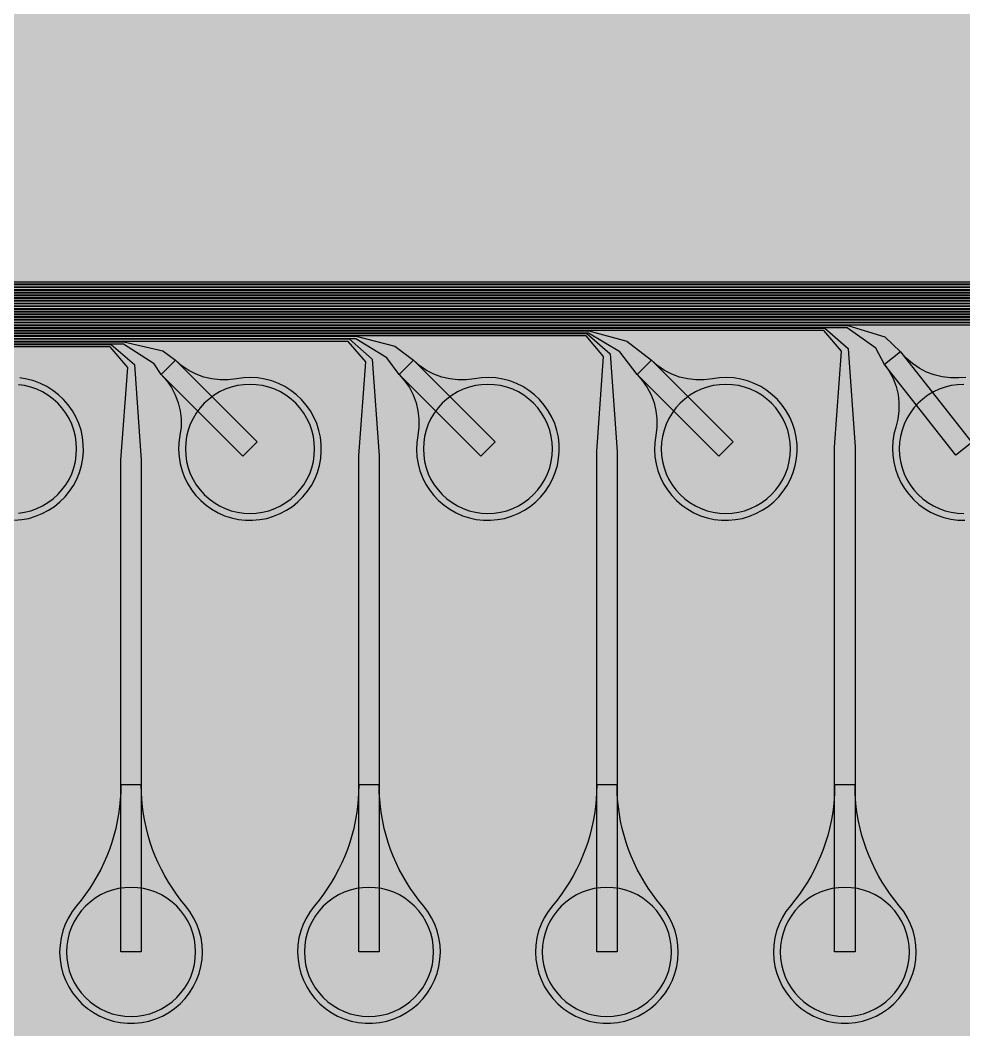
# Model space of a CAD drawing. Header units: metres. Extents: x -7231 to 10969, y -37556 to 1873.
# Drawn here: x -4007 to -2618, y -22786 to -21300 of the extents above; entities that cross this region are included whole.
import ezdxf

# ---------------------------------------------------------------- set-up
doc = ezdxf.new("R2010")
doc.units = ezdxf.units.M
for name, color, linetype in [('Metal1', 4, 'CONTINUOUS'), ('Metal2', 3, 'CONTINUOUS'), ('Polyimide', 7, 'CONTINUOUS'), ('Polyimide_Negative', 5, 'CONTINUOUS')]:
    doc.layers.add(name, color=color, linetype=linetype)

msp = doc.modelspace()

# ---------------------------------------------------------------- hatches: boundary and pattern name
at = {"layer": 'Polyimide'}
msp.add_hatch(color=7, dxfattribs=at).paths.add_polyline_path([(4065.7, -468), (4066.7, -502), (4068.5, -536), (4071.4, -570), (4075.5, -604), (4081, -638), (4088, -672), (4096.5, -706), (4106.6, -740), (4118.3, -774), (4131.6, -808), (4146.5, -842), (4162.9, -876), (4180.7, -910), (4199.8, -944), (4220.2, -978), (4241.7, -1012), (4264.2, -1046), (4287.5, -1080), (4311.5, -1114), (4336, -1148), (4360.9, -1182), (4385.9, -1216), (4410.9, -1250), (4435.7, -1284), (4460.2, -1318), (4484.2, -1352), (4507.5, -1385.9), (4530, -1419.9), (4551.5, -1453.9), (4571.9, -1487.9), (4591.1, -1521.9), (4608.9, -1555.9), (4625.3, -1589.9), (4640.1, -1623.9), (4653.4, -1657.9), (4665.1, -1691.9), (4675.2, -1725.9), (4683.7, -1759.9), (4690.7, -1793.9), (4696.2, -1827.9), (4700.3, -1861.9), (4703.2, -1895.9), (4705.1, -1929.9), (4706.1, -1963.9), (4706.4, -1997.9), (4706.5, -2031.9), (4706.5, -4793), (4710, -4838.4), (4720.2, -4882.7), (4737.1, -4925), (4760.1, -4964.2), (4788.9, -4999.5), (4822.6, -5030), (4860.5, -5055.1), (4901.8, -5074.2), (4901.8, -5074.2), (4970.7, -5105.2), (5034.7, -5145.3), (5092.8, -5193.5), (5143.8, -5249.2), (5186.9, -5311.2), (5221.2, -5378.4), (5246.2, -5449.7), (5261.4, -5523.7), (5266.5, -5599), (5261.4, -5674.3), (5246.2, -5748.3), (5221.2, -5819.6), (5186.9, -5886.8), (5143.8, -5948.8), (5092.8, -6004.5), (5034.7, -6052.7), (4970.7, -6092.8), (4901.8, -6123.8), (4860.5, -6142.9), (4822.6, -6168), (4788.9, -6198.5), (4760.1, -6233.8), (4737.1, -6273), (4720.2, -6315.3), (4710, -6359.6), (4706.5, -6405), (4706.5, -9221.5), (4710, -9266.9), (4720.2, -9311.2), (4737.1, -9353.5), (4760.1, -9392.7), (4788.9, -9428), (4822.6, -9458.5), (4860.5, -9483.6), (4901.8, -9502.7), (4970.7, -9533.7), (5034.7, -9573.8), (5092.8, -9622), (5143.8, -9677.7), (5186.9, -9739.7), (5221.2, -9806.9), (5246.2, -9878.2), (5261.4, -9952.2), (5266.5, -10027.5), (5261.4, -10102.8), (5246.2, -10176.8), (5221.2, -10248.1), (5186.9, -10315.3), (5143.8, -10377.3), (5092.8, -10433), (5034.7, -10481.2), (4970.7, -10521.3), (4901.8, -10552.3), (4860.5, -10571.4), (4822.6, -10596.5), (4788.9, -10627), (4760.1, -10662.3), (4737.1, -10701.5), (4720.2, -10743.8), (4710, -10788.1), (4706.5, -10833.5), (4706.5, -13650), (4710, -13695.4), (4720.2, -13739.7), (4737.1, -13782), (4760.1, -13821.2), (4788.9, -13856.5), (4822.6, -13887), (4860.5, -13912.1), (4901.8, -13931.2), (4970.7, -13962.2), (5034.7, -14002.2), (5092.8, -14050.5), (5143.8, -14106.2), (5186.9, -14168.2), (5221.2, -14235.4), (5246.2, -14306.7), (5261.4, -14380.7), (5266.5, -14456), (5261.4, -14531.3), (5246.2, -14605.3), (5221.2, -14676.5), (5186.9, -14743.8), (5143.8, -14805.8), (5092.8, -14861.5), (5034.7, -14909.7), (4970.7, -14949.8), (4901.8, -14980.8), (4860.5, -14999.9), (4822.6, -15025), (4788.9, -15055.5), (4760.1, -15090.8), (4737.1, -15130), (4720.2, -15172.3), (4710, -15216.6), (4706.5, -15262), (4706.5, -15456), (4720.9, -15750), (4764.1, -16041.3), (4835.7, -16326.8), (4934.9, -16604), (5060.7, -16870.2), (5212.1, -17122.7), (5387.5, -17359.2), (5585.2, -17577.3), (5803.3, -17775), (6039.8, -17950.4), (6292.3, -18101.8), (6558.4, -18227.6), (6835.6, -18326.8), (7121.2, -18398.3), (7412.4, -18441.5), (7706.5, -18456), (9969, -18456), (10047.4, -18459.8), (10125.1, -18471.4), (10201.2, -18490.4), (10275.2, -18516.9), (10346.1, -18550.5), (10413.5, -18590.8), (10476.5, -18637.6), (10534.7, -18690.3), (10587.4, -18748.5), (10634.2, -18811.5), (10674.5, -18878.9), (10708.1, -18949.8), (10734.6, -19023.8), (10753.6, -19099.9), (10765.2, -19177.6), (10769, -19256), (10769, -20895.8), (10730.2, -20951.4), (10694.6, -21009.1), (10662.2, -21068.6), (10633.2, -21129.9), (10607.6, -21192.7), (10585.5, -21256.7), (10566.9, -21322), (10552, -21388.1), (10540.8, -21455), (10533.4, -21522.3), (10529.6, -21590), (10529.6, -21657.8), (10533.4, -21725.5), (10540.8, -21792.9), (10552, -21859.7), (10566.9, -21925.9), (10585.5, -21991.1), (10607.6, -22055.2), (10633.2, -22117.9), (10662.2, -22179.2), (10694.6, -22238.7), (10730.2, -22296.4), (10769, -22352), (10769, -32454.2), (10728.7, -32510.5), (10691.7, -32568.9), (10658, -32629.3), (10627.8, -32691.6), (10601.2, -32755.4), (10578.2, -32820.7), (10558.9, -32887.1), (10543.4, -32954.5), (10531.8, -33022.7), (10524, -33091.4), (10520.1, -33160.5), (10520.1, -33229.7), (10524, -33298.8), (10531.8, -33367.5), (10543.4, -33435.7), (10558.9, -33503.1), (10578.2, -33569.5), (10601.2, -33634.8), (10627.8, -33698.6), (10658, -33760.8), (10691.7, -33821.3), (10728.7, -33879.7), (10769, -33936), (10769, -36556), (10765.2, -36634.4), (10753.6, -36712.1), (10734.6, -36788.2), (10708.1, -36862.1), (10674.5, -36933.1), (10634.2, -37000.5), (10587.4, -37063.5), (10534.7, -37121.7), (10476.5, -37174.4), (10413.5, -37221.2), (10346.1, -37261.5), (10275.2, -37295.1), (10201.2, -37321.6), (10125.1, -37340.6), (10047.4, -37352.1), (9969, -37356), (-6231, -37356), (-6309.4, -37352.1), (-6387.1, -37340.6), (-6463.2, -37321.6), (-6537.2, -37295.1), (-6608.1, -37261.5), (-6675.5, -37221.2), (-6738.5, -37174.4), (-6796.7, -37121.7), (-6849.4, -37063.5), (-6896.2, -37000.5), (-6936.5, -36933.1), (-6970.1, -36862.1), (-6996.6, -36788.2), (-7015.6, -36712.1), (-7027.2, -36634.4), (-7031, -36556), (-7031, -33936), (-6990.7, -33879.8), (-6953.7, -33821.3), (-6920, -33760.9), (-6889.8, -33698.6), (-6863.2, -33634.8), (-6840.2, -33569.5), (-6820.9, -33503.1), (-6805.4, -33435.7), (-6793.7, -33367.5), (-6785.9, -33298.8), (-6782, -33229.7), (-6782, -33160.5), (-6785.9, -33091.4), (-6793.7, -33022.7), (-6805.4, -32954.5), (-6820.9, -32887.1), (-6840.2, -32820.6), (-6863.2, -32755.4), (-6889.8, -32691.5), (-6920, -32629.3), (-6953.7, -32568.9), (-6990.7, -32510.4), (-7031, -32454.2), (-7031, -22364.8), (-6990.7, -22308.6), (-6953.7, -22250.1), (-6920, -22189.7), (-6889.8, -22127.5), (-6863.2, -22063.6), (-6840.2, -21998.4), (-6820.9, -21931.9), (-6805.4, -21864.5), (-6793.7, -21796.3), (-6785.9, -21727.6), (-6782, -21658.5), (-6782, -21589.3), (-6785.9, -21520.3), (-6793.7, -21451.5), (-6805.4, -21383.3), (-6820.9, -21315.9), (-6840.2, -21249.5), (-6863.2, -21184.2), (-6889.8, -21120.4), (-6920, -21058.1), (-6953.7, -20997.7), (-6990.7, -20939.3), (-7031, -20883), (-7031, -19256), (-7027.2, -19177.6), (-7015.6, -19099.9), (-6996.6, -19023.8), (-6970.1, -18949.8), (-6936.5, -18878.9), (-6896.2, -18811.5), (-6849.4, -18748.5), (-6796.7, -18690.3), (-6738.5, -18637.6), (-6675.5, -18590.8), (-6608.1, -18550.5), (-6537.2, -18516.9), (-6463.2, -18490.4), (-6387.1, -18471.4), (-6309.4, -18459.8), (-6231, -18456), (-3968.5, -18456), (-3674.4, -18441.5), (-3383.2, -18398.3), (-3097.6, -18326.8), (-2820.4, -18227.6), (-2554.3, -18101.8), (-2301.8, -17950.4), (-2065.3, -17775), (-1847.2, -17577.3), (-1649.5, -17359.2), (-1474.1, -17122.7), (-1322.7, -16870.2), (-1196.9, -16604), (-1097.7, -16326.8), (-1026.1, -16041.3), (-982.9, -15750), (-968.5, -15456), (-968.5, -15262), (-972, -15216.6), (-982.2, -15172.3), (-999.1, -15130), (-1022.1, -15090.8), (-1050.9, -15055.5), (-1084.6, -15025), (-1122.5, -14999.9), (-1163.8, -14980.8), (-1232.7, -14949.8), (-1296.7, -14909.7), (-1354.8, -14861.5), (-1405.8, -14805.8), (-1448.9, -14743.8), (-1483.2, -14676.5), (-1508.2, -14605.3), (-1523.4, -14531.3), (-1528.5, -14456), (-1523.4, -14380.7), (-1508.2, -14306.7), (-1483.2, -14235.4), (-1448.9, -14168.2), (-1405.8, -14106.2), (-1354.8, -14050.5), (-1296.7, -14002.2), (-1232.7, -13962.2), (-1163.8, -13931.2), (-1122.5, -13912.1), (-1084.6, -13887), (-1050.9, -13856.5), (-1022.1, -13821.2), (-999.1, -13782), (-982.2, -13739.7), (-972, -13695.4), (-968.5, -13650), (-968.5, -12309.6), (-972, -12264.3), (-982.2, -12219.9), (-999.1, -12177.7), (-1022.1, -12138.5), (-1050.9, -12103.2), (-1084.6, -12072.6), (-1122.5, -12047.5), (-1163.8, -12028.5), (-1232.7, -11997.4), (-1296.7, -11957.4), (-1354.8, -11909.1), (-1405.8, -11853.5), (-1448.9, -11791.5), (-1483.2, -11724.2), (-1508.2, -11653), (-1523.4, -11579), (-1528.5, -11503.7), (-1523.4, -11428.3), (-1508.2, -11354.4), (-1483.2, -11283.1), (-1448.9, -11215.9), (-1405.8, -11153.8), (-1354.8, -11098.2), (-1296.7, -11049.9), (-1232.7, -11009.9), (-1163.8, -10978.8), (-1122.5, -10959.8), (-1084.6, -10934.7), (-1050.9, -10904.1), (-1022.1, -10868.9), (-999.1, -10829.6), (-982.2, -10787.4), (-972, -10743), (-968.5, -10697.7), (-968.5, -9357.3), (-972, -9311.9), (-982.2, -9267.6), (-999.1, -9225.4), (-1022.1, -9186.1), (-1050.9, -9150.8), (-1084.6, -9120.3), (-1122.5, -9095.2), (-1163.8, -9076.2), (-1163.8, -9076.2), (-1232.7, -9045.1), (-1296.7, -9005.1), (-1354.8, -8956.8), (-1405.8, -8901.1), (-1448.9, -8839.1), (-1483.2, -8771.9), (-1508.2, -8700.6), (-1523.4, -8626.7), (-1528.5, -8551.3), (-1523.4, -8476), (-1508.2, -8402), (-1483.2, -8330.8), (-1448.9, -8263.5), (-1405.8, -8201.5), (-1354.8, -8145.9), (-1296.7, -8097.6), (-1232.7, -8057.6), (-1163.8, -8026.5), (-1163.8, -8026.5), (-1122.5, -8007.4), (-1084.6, -7982.4), (-1050.9, -7951.8), (-1022.1, -7916.5), (-999.1, -7877.3), (-982.2, -7835), (-972, -7790.7), (-968.5, -7745.4), (-968.5, -6405), (-972, -6359.6), (-982.2, -6315.3), (-999.1, -6273), (-1022.1, -6233.8), (-1050.9, -6198.5), (-1084.6, -6168), (-1122.5, -6142.9), (-1163.8, -6123.8), (-1163.8, -6123.8), (-1232.7, -6092.8), (-1296.7, -6052.7), (-1354.8, -6004.5), (-1405.8, -5948.8), (-1448.9, -5886.8), (-1483.2, -5819.6), (-1508.2, -5748.3), (-1523.4, -5674.3), (-1528.5, -5599), (-1523.4, -5523.7), (-1508.2, -5449.7), (-1483.2, -5378.4), (-1448.9, -5311.2), (-1405.8, -5249.2), (-1354.8, -5193.5), (-1296.7, -5145.3), (-1232.7, -5105.2), (-1163.8, -5074.2), (-1163.8, -5074.2), (-1122.5, -5055.1), (-1084.6, -5030), (-1050.9, -4999.5), (-1022.1, -4964.2), (-999.1, -4925), (-982.2, -4882.7), (-972, -4838.4), (-968.5, -4793), (-968.5, -2031.9), (-968.4, -1997.9), (-968.1, -1963.9), (-967.1, -1929.9), (-965.2, -1895.9), (-962.2, -1861.9), (-958, -1827.9), (-952.4, -1793.9), (-945.3, -1759.9), (-936.6, -1725.9), (-926.4, -1691.9), (-914.4, -1657.9), (-900.9, -1623.9), (-885.7, -1589.9), (-869.1, -1555.9), (-850.9, -1521.9), (-831.4, -1487.9), (-810.6, -1453.9), (-788.7, -1419.9), (-765.8, -1385.9), (-742.1, -1352), (-717.6, -1318), (-692.7, -1284), (-667.4, -1250), (-641.9, -1216), (-616.4, -1182), (-591.1, -1148), (-566.1, -1114), (-541.7, -1080), (-517.9, -1046), (-495, -1012), (-473.1, -978), (-452.4, -944), (-432.8, -910), (-414.7, -876), (-398, -842), (-382.9, -808), (-369.3, -774), (-357.4, -740), (-347.1, -706), (-338.4, -672), (-331.3, -638), (-325.7, -604), (-321.5, -570), (-318.6, -536), (-316.7, -502), (-315.7, -468), (-315.3, -434), (-315.2, -400), (-315.2, 401), (-315.2, 451), (-315.2, 1644), (-270.2, 1644), (-270, 1637.1), (-269.4, 1630.3), (-268.2, 1623.5), (-266.7, 1616.8), (-264.7, 1610.2), (-262.3, 1603.8), (-259.4, 1597.6), (-256.2, 1591.5), (-252.6, 1585.7), (-248.6, 1580.1), (-244.2, 1574.8), (-239.5, 1569.8), (-234.5, 1565.1), (-229.2, 1560.7), (-223.6, 1556.7), (-217.8, 1553.1), (-211.7, 1549.8), (-205.4, 1547), (-199, 1544.6), (-192.4, 1542.6), (-185.7, 1541), (-179, 1539.9), (-172.1, 1539.2), (-165.2, 1539), (-158.4, 1539.2), (-151.5, 1539.9), (-144.8, 1541), (-138.1, 1542.6), (-131.5, 1544.6), (-125.1, 1547), (-118.8, 1549.8), (-112.8, 1553.1), (-106.9, 1556.7), (-101.3, 1560.7), (-96, 1565.1), (-91, 1569.8), (-86.3, 1574.8), (-81.9, 1580.1), (-77.9, 1585.7), (-74.3, 1591.5), (-71.1, 1597.6), (-68.2, 1603.8), (-65.8, 1610.2), (-63.8, 1616.8), (-62.3, 1623.5), (-61.1, 1630.3), (-60.5, 1637.1), (-60.2, 1644), (1853, 1644), (1853, 1573), (3815.2, 1573), (3815.5, 1579.5), (3816.1, 1586.1), (3817.2, 1592.5), (3818.7, 1598.9), (3820.6, 1605.1), (3822.9, 1611.3), (3825.6, 1617.2), (3828.6, 1623), (3832.1, 1628.6), (3835.9, 1633.9), (3840.1, 1638.9), (3844.5, 1643.7), (3849.3, 1648.2), (3854.4, 1652.3), (3859.7, 1656.1), (3865.2, 1659.6), (3871, 1662.7), (3877, 1665.4), (3883.1, 1667.7), (3889.4, 1669.6), (3895.7, 1671.1), (3902.2, 1672.1), (3908.7, 1672.8), (3915.2, 1673), (3921.8, 1672.8), (3928.3, 1672.1), (3934.8, 1671.1), (3941.1, 1669.6), (3947.4, 1667.7), (3953.5, 1665.4), (3959.5, 1662.7), (3965.2, 1659.6), (3970.8, 1656.1), (3976.1, 1652.3), (3981.2, 1648.2), (3986, 1643.7), (3990.4, 1638.9), (3994.6, 1633.9), (3998.4, 1628.6), (4001.9, 1623), (4004.9, 1617.2), (4007.6, 1611.3), (4009.9, 1605.1), (4011.8, 1598.9), (4013.3, 1592.5), (4014.4, 1586.1), (4015, 1579.5), (4015.2, 1573), (4065.2, 1573), (4065.2, 451), (4065.2, 401), (4065.2, -400), (4065.3, -434), (4065.7, -468)])

# ---------------------------------------------------------------- linework, layer by layer
at = {"layer": 'Metal1'}
for points in [[(809.7, -24230.7), (-5962.2, -24230.7), (-5993.2, -24199.7), (-5993.2, -21720.3), (-5962.2, -21689.2), (-22.8, -21689.2)], [(-24.2, -21692.8), (-5960.8, -21692.8), (-5989.7, -21721.7), (-5989.7, -24198.3), (-5960.8, -24227.2), (808.3, -24227.2)], [(801.7, -24222.7), (-5954.2, -24222.7), (-5985.2, -24191.7), (-5985.2, -21728.3), (-5954.2, -21697.2), (-372.8, -21697.2)], [(-374.2, -21700.8), (-5952.8, -21700.8), (-5981.7, -21729.7), (-5981.7, -24190.3), (-5952.8, -24219.2), (800.3, -24219.2)], [(793.7, -24214.7), (-5946.2, -24214.7), (-5977.2, -24183.7), (-5977.2, -21736.3), (-5946.2, -21705.2), (-722.8, -21705.2)], [(-724.2, -21708.8), (-5944.8, -21708.8), (-5973.7, -21737.7), (-5973.7, -24182.3), (-5944.8, -24211.2), (792.3, -24211.2)], [(785.7, -24206.7), (-5938.2, -24206.7), (-5969.2, -24175.7), (-5969.2, -21744.3), (-5938.2, -21713.2), (-1072.8, -21713.2)], [(-1074.2, -21716.8), (-5936.8, -21716.8), (-5965.7, -21745.7), (-5965.7, -24174.3), (-5936.8, -24203.2), (784.3, -24203.2)], [(777.7, -24198.7), (-5930.2, -24198.7), (-5961.2, -24167.7), (-5961.2, -21752.3), (-5930.2, -21721.2), (-1422.8, -21721.2)], [(-1424.2, -21724.8), (-5928.8, -21724.8), (-5957.7, -21753.7), (-5957.7, -24166.3), (-5928.8, -24195.2), (776.3, -24195.2)], [(769.7, -24190.7), (-5922.2, -24190.7), (-5953.2, -24159.7), (-5953.2, -21760.3), (-5922.2, -21729.2), (-1772.8, -21729.2)], [(-1774.2, -21732.8), (-5920.8, -21732.8), (-5949.7, -21761.7), (-5949.7, -24158.3), (-5920.8, -24187.2), (768.3, -24187.2)], [(761.7, -24182.7), (-5914.2, -24182.7), (-5945.2, -24151.7), (-5945.2, -21768.3), (-5914.2, -21737.2), (-2122.8, -21737.2)], [(-2124.2, -21740.8), (-5912.8, -21740.8), (-5941.7, -21769.7), (-5941.7, -24150.3), (-5912.8, -24179.2), (760.3, -24179.2)], [(753.7, -24174.7), (-5906.2, -24174.7), (-5937.2, -24143.7), (-5937.2, -21776.3), (-5906.2, -21745.2), (-2472.8, -21745.2)], [(-2474.2, -21748.8), (-5904.8, -21748.8), (-5933.7, -21777.7), (-5933.7, -24142.3), (-5904.8, -24171.2), (752.3, -24171.2)], [(745.7, -24166.7), (-5898.2, -24166.7), (-5929.2, -24135.7), (-5929.2, -21784.3), (-5898.2, -21753.2), (-2822.8, -21753.2), (-2788.7, -21783), (-2778.5, -21928.3), (-2778.5, -22671), (-2808.5, -22671), (-2808.5, -21928.3), (-2798.3, -21787), (-2824.2, -21756.8), (-5896.8, -21756.8), (-5925.7, -21785.7), (-5925.7, -24134.3), (-5896.8, -24163.2), (744.3, -24163.2)], [(737.7, -24158.7), (-5890.2, -24158.7), (-5921.2, -24127.7), (-5921.2, -21792.3), (-5890.2, -21761.2), (-3172.8, -21761.2), (-3138.7, -21791), (-3128.5, -21934.7), (-3128.5, -22671), (-3158.5, -22671), (-3158.5, -21934.7), (-3148.3, -21795), (-3174.2, -21764.8), (-5888.8, -21764.8), (-5917.7, -21793.7), (-5917.7, -24126.3), (-5888.8, -24155.2), (736.3, -24155.2)], [(729.7, -24150.7), (-5882.2, -24150.7), (-5913.2, -24119.7), (-5913.2, -21800.3), (-5882.2, -21769.2), (-3522.8, -21769.2), (-3488.7, -21799), (-3478.5, -21941.1), (-3478.5, -22671), (-3508.5, -22671), (-3508.5, -21941.1), (-3498.3, -21803), (-3524.2, -21772.8), (-5880.8, -21772.8), (-5909.7, -21801.7), (-5909.7, -24118.3), (-5880.8, -24147.2), (728.3, -24147.2)], [(721.7, -24142.7), (-5874.2, -24142.7), (-5905.2, -24111.7), (-5905.2, -21808.3), (-5874.2, -21777.2), (-3872.8, -21777.2), (-3838.6, -21807), (-3828.5, -21947.5), (-3828.5, -22671), (-3858.5, -22671), (-3858.5, -21947.5), (-3848.4, -21811), (-3874.2, -21780.8), (-5872.8, -21780.8), (-5901.7, -21809.7), (-5901.7, -24110.3), (-5872.8, -24139.2), (720.3, -24139.2)]]:
    msp.add_lwpolyline(points, dxfattribs=at)
for points in [[(-3858.5, -22425.4), (-3858.7, -22436.2), (-3859.3, -22446.9), (-3860.4, -22457.6), (-3861.8, -22468.2), (-3863.7, -22478.8), (-3866, -22489.3), (-3868.7, -22499.6), (-3871.8, -22509.9), (-3875.3, -22520.1), (-3879.2, -22530.1), (-3883.5, -22539.9), (-3888.1, -22549.6), (-3893.2, -22559.1), (-3898.6, -22568.4), (-3904.3, -22577.4), (-3910.4, -22586.2), (-3916.9, -22594.8), (-3923.6, -22603.1), (-3930.1, -22611.6), (-3935.6, -22620.6), (-3940.2, -22630.2), (-3943.9, -22640.1), (-3946.5, -22650.4), (-3948, -22660.9), (-3948.5, -22671.5), (-3947.9, -22682.1), (-3946.3, -22692.6), (-3943.6, -22702.8), (-3939.8, -22712.7), (-3935.1, -22722.2), (-3929.5, -22731.2), (-3923, -22739.6), (-3915.7, -22747.3), (-3907.6, -22754.2), (-3898.9, -22760.2), (-3889.6, -22765.3), (-3879.9, -22769.5), (-3869.7, -22772.7), (-3859.4, -22774.8), (-3848.8, -22775.9), (-3838.2, -22775.9), (-3827.6, -22774.8), (-3817.3, -22772.7), (-3807.1, -22769.5), (-3797.4, -22765.3), (-3788.1, -22760.2), (-3779.4, -22754.2), (-3771.3, -22747.3), (-3764, -22739.6), (-3757.5, -22731.2), (-3751.9, -22722.2), (-3747.2, -22712.7), (-3743.4, -22702.8), (-3740.7, -22692.6), (-3739.1, -22682.1), (-3738.5, -22671.5), (-3739, -22660.9), (-3740.5, -22650.4), (-3743.1, -22640.1), (-3746.8, -22630.2), (-3751.4, -22620.6), (-3756.9, -22611.6), (-3763.4, -22603.1), (-3770.1, -22594.8), (-3776.6, -22586.2), (-3782.7, -22577.4), (-3788.4, -22568.4), (-3793.8, -22559.1), (-3798.9, -22549.6), (-3803.5, -22539.9), (-3807.8, -22530.1), (-3811.7, -22520.1), (-3815.2, -22509.9), (-3818.3, -22499.6), (-3821, -22489.3), (-3823.3, -22478.8), (-3825.2, -22468.2), (-3826.6, -22457.6), (-3827.7, -22446.9), (-3828.3, -22436.2), (-3828.5, -22425.4), (-3858.5, -22425.4)], [(-3508.5, -22425.4), (-3508.7, -22436.2), (-3509.3, -22446.9), (-3510.4, -22457.6), (-3511.8, -22468.2), (-3513.7, -22478.8), (-3516, -22489.3), (-3518.7, -22499.6), (-3521.8, -22509.9), (-3525.3, -22520.1), (-3529.2, -22530.1), (-3533.5, -22539.9), (-3538.1, -22549.6), (-3543.2, -22559.1), (-3548.6, -22568.4), (-3554.3, -22577.4), (-3560.4, -22586.2), (-3566.9, -22594.8), (-3573.6, -22603.1), (-3580.1, -22611.6), (-3585.6, -22620.6), (-3590.2, -22630.2), (-3593.9, -22640.1), (-3596.5, -22650.4), (-3598, -22660.9), (-3598.5, -22671.5), (-3597.9, -22682.1), (-3596.3, -22692.6), (-3593.6, -22702.8), (-3589.8, -22712.7), (-3585.1, -22722.2), (-3579.5, -22731.2), (-3573, -22739.6), (-3565.7, -22747.3), (-3557.6, -22754.2), (-3548.9, -22760.2), (-3539.6, -22765.3), (-3529.9, -22769.5), (-3519.7, -22772.7), (-3509.4, -22774.8), (-3498.8, -22775.9), (-3488.2, -22775.9), (-3477.6, -22774.8), (-3467.3, -22772.7), (-3457.1, -22769.5), (-3447.4, -22765.3), (-3438.1, -22760.2), (-3429.4, -22754.2), (-3421.3, -22747.3), (-3414, -22739.6), (-3407.5, -22731.2), (-3401.9, -22722.2), (-3397.2, -22712.7), (-3393.4, -22702.8), (-3390.7, -22692.6), (-3389.1, -22682.1), (-3388.5, -22671.5), (-3389, -22660.9), (-3390.5, -22650.4), (-3393.1, -22640.1), (-3396.8, -22630.2), (-3401.4, -22620.6), (-3406.9, -22611.6), (-3413.4, -22603.1), (-3420.1, -22594.8), (-3426.6, -22586.2), (-3432.7, -22577.4), (-3438.4, -22568.4), (-3443.8, -22559.1), (-3448.9, -22549.6), (-3453.5, -22539.9), (-3457.8, -22530.1), (-3461.7, -22520.1), (-3465.2, -22509.9), (-3468.3, -22499.6), (-3471, -22489.3), (-3473.3, -22478.8), (-3475.2, -22468.2), (-3476.6, -22457.6), (-3477.7, -22446.9), (-3478.3, -22436.2), (-3478.5, -22425.4), (-3508.5, -22425.4)], [(-3158.5, -22425.4), (-3158.7, -22436.2), (-3159.3, -22446.9), (-3160.4, -22457.6), (-3161.8, -22468.2), (-3163.7, -22478.8), (-3166, -22489.3), (-3168.7, -22499.6), (-3171.8, -22509.9), (-3175.3, -22520.1), (-3179.2, -22530.1), (-3183.5, -22539.9), (-3188.1, -22549.6), (-3193.2, -22559.1), (-3198.6, -22568.4), (-3204.3, -22577.4), (-3210.4, -22586.2), (-3216.9, -22594.8), (-3223.6, -22603.1), (-3230.1, -22611.6), (-3235.6, -22620.6), (-3240.2, -22630.2), (-3243.9, -22640.1), (-3246.5, -22650.4), (-3248, -22660.9), (-3248.5, -22671.5), (-3247.9, -22682.1), (-3246.3, -22692.6), (-3243.6, -22702.8), (-3239.8, -22712.7), (-3235.1, -22722.2), (-3229.5, -22731.2), (-3223, -22739.6), (-3215.7, -22747.3), (-3207.6, -22754.2), (-3198.9, -22760.2), (-3189.6, -22765.3), (-3179.9, -22769.5), (-3169.7, -22772.7), (-3159.4, -22774.8), (-3148.8, -22775.9), (-3138.2, -22775.9), (-3127.6, -22774.8), (-3117.3, -22772.7), (-3107.1, -22769.5), (-3097.4, -22765.3), (-3088.1, -22760.2), (-3079.4, -22754.2), (-3071.3, -22747.3), (-3064, -22739.6), (-3057.5, -22731.2), (-3051.9, -22722.2), (-3047.2, -22712.7), (-3043.4, -22702.8), (-3040.7, -22692.6), (-3039.1, -22682.1), (-3038.5, -22671.5), (-3039, -22660.9), (-3040.5, -22650.4), (-3043.1, -22640.1), (-3046.8, -22630.2), (-3051.4, -22620.6), (-3056.9, -22611.6), (-3063.4, -22603.1), (-3070.1, -22594.8), (-3076.6, -22586.2), (-3082.7, -22577.4), (-3088.4, -22568.4), (-3093.8, -22559.1), (-3098.9, -22549.6), (-3103.5, -22539.9), (-3107.8, -22530.1), (-3111.7, -22520.1), (-3115.2, -22509.9), (-3118.3, -22499.6), (-3121, -22489.3), (-3123.3, -22478.8), (-3125.2, -22468.2), (-3126.6, -22457.6), (-3127.7, -22446.9), (-3128.3, -22436.2), (-3128.5, -22425.4), (-3158.5, -22425.4)], [(-2808.5, -22425.4), (-2808.7, -22436.2), (-2809.3, -22446.9), (-2810.4, -22457.6), (-2811.8, -22468.2), (-2813.7, -22478.8), (-2816, -22489.3), (-2818.7, -22499.6), (-2821.8, -22509.9), (-2825.3, -22520.1), (-2829.2, -22530.1), (-2833.5, -22539.9), (-2838.1, -22549.6), (-2843.2, -22559.1), (-2848.6, -22568.4), (-2854.3, -22577.4), (-2860.4, -22586.2), (-2866.9, -22594.8), (-2873.6, -22603.1), (-2880.1, -22611.6), (-2885.6, -22620.6), (-2890.2, -22630.2), (-2893.9, -22640.1), (-2896.5, -22650.4), (-2898, -22660.9), (-2898.5, -22671.5), (-2897.9, -22682.1), (-2896.3, -22692.6), (-2893.6, -22702.8), (-2889.8, -22712.7), (-2885.1, -22722.2), (-2879.5, -22731.2), (-2873, -22739.6), (-2865.7, -22747.3), (-2857.6, -22754.2), (-2848.9, -22760.2), (-2839.6, -22765.3), (-2829.9, -22769.5), (-2819.7, -22772.7), (-2809.4, -22774.8), (-2798.8, -22775.9), (-2788.2, -22775.9), (-2777.6, -22774.8), (-2767.3, -22772.7), (-2757.1, -22769.5), (-2747.4, -22765.3), (-2738.1, -22760.2), (-2729.4, -22754.2), (-2721.3, -22747.3), (-2714, -22739.6), (-2707.5, -22731.2), (-2701.9, -22722.2), (-2697.2, -22712.7), (-2693.4, -22702.8), (-2690.7, -22692.6), (-2689.1, -22682.1), (-2688.5, -22671.5), (-2689, -22660.9), (-2690.5, -22650.4), (-2693.1, -22640.1), (-2696.8, -22630.2), (-2701.4, -22620.6), (-2706.9, -22611.6), (-2713.4, -22603.1), (-2720.1, -22594.8), (-2726.6, -22586.2), (-2732.7, -22577.4), (-2738.4, -22568.4), (-2743.8, -22559.1), (-2748.9, -22549.6), (-2753.5, -22539.9), (-2757.8, -22530.1), (-2761.7, -22520.1), (-2765.2, -22509.9), (-2768.3, -22499.6), (-2771, -22489.3), (-2773.3, -22478.8), (-2775.2, -22468.2), (-2776.6, -22457.6), (-2777.7, -22446.9), (-2778.3, -22436.2), (-2778.5, -22425.4), (-2808.5, -22425.4)]]:
    msp.add_lwpolyline(points, close=True, dxfattribs=at)
at = {"layer": 'Metal2'}
for points in [[(813.7, -24234.7), (-5966.2, -24234.7), (-5997.2, -24203.7), (-5997.2, -21716.3), (-5966.2, -21685.2), (10.8, -21685.2)], [(9.8, -21688.8), (-5964.8, -21688.8), (-5993.7, -21717.7), (-5993.7, -24202.3), (-5964.8, -24231.2), (812.3, -24231.2)], [(805.7, -24226.7), (-5958.2, -24226.7), (-5989.2, -24195.7), (-5989.2, -21724.3), (-5958.2, -21693.2), (-339.3, -21693.2)], [(-340.2, -21696.8), (-5956.8, -21696.8), (-5985.7, -21725.7), (-5985.7, -24194.3), (-5956.8, -24223.2), (804.3, -24223.2)], [(797.7, -24218.7), (-5950.2, -24218.7), (-5981.2, -24187.7), (-5981.2, -21732.3), (-5950.2, -21701.2), (-689.3, -21701.2)], [(-690.2, -21704.8), (-5948.8, -21704.8), (-5977.7, -21733.7), (-5977.7, -24186.3), (-5948.8, -24215.2), (796.3, -24215.2)], [(789.7, -24210.7), (-5942.2, -24210.7), (-5973.2, -24179.7), (-5973.2, -21740.3), (-5942.2, -21709.2), (-1039.3, -21709.2)], [(-1040.2, -21712.8), (-5940.8, -21712.8), (-5969.7, -21741.7), (-5969.7, -24178.3), (-5940.8, -24207.2), (788.3, -24207.2)], [(781.7, -24202.7), (-5934.2, -24202.7), (-5965.2, -24171.7), (-5965.2, -21748.3), (-5934.2, -21717.2), (-1389.3, -21717.2)], [(-1390.2, -21720.8), (-5932.8, -21720.8), (-5961.7, -21749.7), (-5961.7, -24170.3), (-5932.8, -24199.2), (780.3, -24199.2)], [(773.7, -24194.7), (-5926.2, -24194.7), (-5957.2, -24163.7), (-5957.2, -21756.3), (-5926.2, -21725.2), (-1739.3, -21725.2)], [(-1740.1, -21728.8), (-5924.8, -21728.8), (-5953.7, -21757.7), (-5953.7, -24162.3), (-5924.8, -24191.2), (772.3, -24191.2)], [(765.7, -24186.7), (-5918.2, -24186.7), (-5949.2, -24155.7), (-5949.2, -21764.3), (-5918.2, -21733.2), (-2089.3, -21733.2)], [(-2090.1, -21736.8), (-5916.8, -21736.8), (-5945.7, -21765.7), (-5945.7, -24154.3), (-5916.8, -24183.2), (764.3, -24183.2)], [(757.7, -24178.7), (-5910.2, -24178.7), (-5941.2, -24147.7), (-5941.2, -21772.3), (-5910.2, -21741.2), (-2439.3, -21741.2)], [(-2440.1, -21744.8), (-5908.8, -21744.8), (-5937.7, -21773.7), (-5937.7, -24146.3), (-5908.8, -24175.2), (756.3, -24175.2)], [(749.7, -24170.7), (-5902.2, -24170.7), (-5933.2, -24139.7), (-5933.2, -21780.3), (-5902.2, -21749.2), (-2789.3, -21749.2), (-2734.5, -21766.3), (-2711.4, -21788.2), (-2606.7, -21921.7), (-2630.3, -21940.3), (-2735.1, -21806.7), (-2747.9, -21782.9), (-2790.1, -21752.8), (-5900.8, -21752.8), (-5929.7, -21781.7), (-5929.7, -24138.3), (-5900.8, -24167.2), (748.3, -24167.2)], [(741.7, -24162.7), (-5894.2, -24162.7), (-5925.2, -24131.7), (-5925.2, -21788.3), (-5894.2, -21757.2), (-3170.2, -21757.2), (-3114.1, -21772.4), (-3077.9, -21800.4), (-2957.9, -21920.4), (-2979.1, -21941.6), (-3099.1, -21821.6), (-3124.5, -21788), (-3170.8, -21760.8), (-5892.8, -21760.8), (-5921.7, -21789.7), (-5921.7, -24130.3), (-5892.8, -24159.2), (740.3, -24159.2)], [(733.7, -24154.7), (-5886.2, -24154.7), (-5917.2, -24123.7), (-5917.2, -21796.3), (-5886.2, -21765.2), (-3512.2, -21765.2), (-3455.5, -21779.6), (-3427.9, -21800.4), (-3307.9, -21920.4), (-3329.1, -21941.6), (-3449.1, -21821.6), (-3467, -21796.8), (-3512.8, -21768.8), (-5884.8, -21768.8), (-5913.7, -21797.7), (-5913.7, -24122.3), (-5884.8, -24151.2), (732.3, -24151.2)], [(725.7, -24146.7), (-5878.2, -24146.7), (-5909.2, -24115.7), (-5909.2, -21804.3), (-5878.2, -21773.2), (-3854.2, -21773.2), (-3796.8, -21786.6), (-3777.9, -21800.4), (-3657.9, -21920.4), (-3679.1, -21941.6), (-3799.1, -21821.6), (-3809.7, -21805.9), (-3854.8, -21776.8), (-5876.8, -21776.8), (-5905.7, -21805.7), (-5905.7, -24114.3), (-5876.8, -24143.2), (724.3, -24143.2)], [(-2615.3, -21826), (-2625.8, -21826.3), (-2638, -21826.4), (-2650.1, -21825), (-2661.9, -21822.1), (-2673.4, -21817.9), (-2684.2, -21812.3), (-2694.2, -21805.4), (-2703.4, -21797.3), (-2711.4, -21788.2), (-2735.1, -21806.7), (-2735.1, -21806.7), (-2728.1, -21816.8), (-2722.5, -21827.6), (-2718.2, -21839), (-2715.3, -21850.8), (-2713.9, -21862.9), (-2713.9, -21875.1), (-2715.5, -21887.2), (-2718.5, -21899), (-2721.2, -21909.1), (-2722.9, -21919.4), (-2723.5, -21929.9), (-2723.1, -21940.4), (-2721.6, -21950.7), (-2719.1, -21960.9), (-2715.7, -21970.8), (-2711.2, -21980.3), (-2705.8, -21989.3), (-2699.6, -21997.7), (-2692.5, -22005.5), (-2684.7, -22012.5), (-2676.3, -22018.7), (-2667.3, -22024), (-2657.8, -22028.4), (-2647.8, -22031.8), (-2637.7, -22034.2), (-2627.3, -22035.6), (-2616.8, -22036)], [(-4014.7, -22035.9), (-4004.3, -22035), (-3994, -22033.1), (-3983.9, -22030.1), (-3974.2, -22026.2), (-3964.9, -22021.3), (-3956.2, -22015.5), (-3948.1, -22008.9), (-3940.6, -22001.4), (-3934, -21993.3), (-3928.2, -21984.6), (-3923.3, -21975.3), (-3919.4, -21965.6), (-3916.4, -21955.5), (-3914.5, -21945.2), (-3913.6, -21934.8), (-3913.7, -21924.3), (-3914.9, -21913.9), (-3917.1, -21903.6), (-3920.4, -21893.6), (-3924.6, -21884), (-3929.8, -21874.9), (-3935.8, -21866.3), (-3942.7, -21858.4), (-3950.3, -21851.2), (-3958.6, -21844.8), (-3967.5, -21839.2), (-3976.9, -21834.6), (-3986.7, -21830.9), (-3996.9, -21828.3), (-4007.2, -21826.6)]]:
    msp.add_lwpolyline(points, dxfattribs=at)
for points in [[(-3799.1, -21821.6), (-3791, -21830.7), (-3784.1, -21840.8), (-3778.5, -21851.6), (-3774.2, -21863), (-3771.4, -21874.8), (-3770, -21886.9), (-3770, -21899.1), (-3771.6, -21911.2), (-3773.1, -21921.6), (-3773.5, -21932), (-3772.9, -21942.5), (-3771.2, -21952.8), (-3768.5, -21963), (-3764.8, -21972.8), (-3760.2, -21982.2), (-3754.6, -21991.1), (-3748.2, -21999.3), (-3741, -22006.9), (-3733.1, -22013.8), (-3724.5, -22019.8), (-3715.4, -22025), (-3705.8, -22029.2), (-3695.8, -22032.4), (-3685.6, -22034.6), (-3675.1, -22035.8), (-3664.7, -22035.9), (-3654.2, -22035), (-3643.9, -22033.1), (-3633.9, -22030.1), (-3624.2, -22026.2), (-3614.9, -22021.3), (-3606.2, -22015.5), (-3598.1, -22008.9), (-3590.6, -22001.4), (-3584, -21993.3), (-3578.2, -21984.6), (-3573.3, -21975.3), (-3569.4, -21965.6), (-3566.4, -21955.6), (-3564.5, -21945.3), (-3563.6, -21934.8), (-3563.7, -21924.4), (-3564.9, -21913.9), (-3567.1, -21903.7), (-3570.3, -21893.7), (-3574.5, -21884.1), (-3579.7, -21875), (-3585.7, -21866.4), (-3592.6, -21858.5), (-3600.2, -21851.3), (-3608.4, -21844.9), (-3617.3, -21839.3), (-3626.7, -21834.7), (-3636.5, -21831), (-3646.7, -21828.3), (-3657, -21826.6), (-3667.5, -21826), (-3677.9, -21826.4), (-3688.3, -21827.9), (-3700.4, -21829.5), (-3712.6, -21829.5), (-3724.7, -21828.1), (-3736.5, -21825.3), (-3747.9, -21821), (-3758.7, -21815.4), (-3768.8, -21808.5), (-3777.9, -21800.4), (-3799.1, -21821.6)], [(-3449.1, -21821.6), (-3441, -21830.7), (-3434.1, -21840.8), (-3428.5, -21851.6), (-3424.2, -21863), (-3421.4, -21874.8), (-3420, -21886.9), (-3420, -21899.1), (-3421.6, -21911.2), (-3423.1, -21921.6), (-3423.5, -21932), (-3422.9, -21942.5), (-3421.2, -21952.8), (-3418.5, -21963), (-3414.8, -21972.8), (-3410.2, -21982.2), (-3404.6, -21991.1), (-3398.2, -21999.3), (-3391, -22006.9), (-3383.1, -22013.8), (-3374.5, -22019.8), (-3365.4, -22025), (-3355.8, -22029.2), (-3345.8, -22032.4), (-3335.6, -22034.6), (-3325.1, -22035.8), (-3314.7, -22035.9), (-3304.2, -22035), (-3293.9, -22033.1), (-3283.9, -22030.1), (-3274.2, -22026.2), (-3264.9, -22021.3), (-3256.2, -22015.5), (-3248.1, -22008.9), (-3240.6, -22001.4), (-3234, -21993.3), (-3228.2, -21984.6), (-3223.3, -21975.3), (-3219.4, -21965.6), (-3216.4, -21955.6), (-3214.5, -21945.3), (-3213.6, -21934.8), (-3213.7, -21924.4), (-3214.9, -21913.9), (-3217.1, -21903.7), (-3220.3, -21893.7), (-3224.5, -21884.1), (-3229.7, -21875), (-3235.7, -21866.4), (-3242.6, -21858.5), (-3250.2, -21851.3), (-3258.4, -21844.9), (-3267.3, -21839.3), (-3276.7, -21834.7), (-3286.5, -21831), (-3296.7, -21828.3), (-3307, -21826.6), (-3317.5, -21826), (-3327.9, -21826.4), (-3338.3, -21827.9), (-3350.4, -21829.5), (-3362.6, -21829.5), (-3374.7, -21828.1), (-3386.5, -21825.3), (-3397.9, -21821), (-3408.7, -21815.4), (-3418.8, -21808.5), (-3427.9, -21800.4), (-3449.1, -21821.6)], [(-3099.1, -21821.6), (-3091, -21830.7), (-3084.1, -21840.8), (-3078.5, -21851.6), (-3074.2, -21863), (-3071.4, -21874.8), (-3070, -21886.9), (-3070, -21899.1), (-3071.6, -21911.2), (-3073.1, -21921.6), (-3073.5, -21932), (-3072.9, -21942.5), (-3071.2, -21952.8), (-3068.5, -21963), (-3064.8, -21972.8), (-3060.2, -21982.2), (-3054.6, -21991.1), (-3048.2, -21999.3), (-3041, -22006.9), (-3033.1, -22013.8), (-3024.5, -22019.8), (-3015.4, -22025), (-3005.8, -22029.2), (-2995.8, -22032.4), (-2985.6, -22034.6), (-2975.1, -22035.8), (-2964.7, -22035.9), (-2954.2, -22035), (-2943.9, -22033.1), (-2933.9, -22030.1), (-2924.2, -22026.2), (-2914.9, -22021.3), (-2906.2, -22015.5), (-2898.1, -22008.9), (-2890.6, -22001.4), (-2884, -21993.3), (-2878.2, -21984.6), (-2873.3, -21975.3), (-2869.4, -21965.6), (-2866.4, -21955.6), (-2864.5, -21945.3), (-2863.6, -21934.8), (-2863.7, -21924.4), (-2864.9, -21913.9), (-2867.1, -21903.7), (-2870.3, -21893.7), (-2874.5, -21884.1), (-2879.7, -21875), (-2885.7, -21866.4), (-2892.6, -21858.5), (-2900.2, -21851.3), (-2908.4, -21844.9), (-2917.3, -21839.3), (-2926.7, -21834.7), (-2936.5, -21831), (-2946.7, -21828.3), (-2957, -21826.6), (-2967.5, -21826), (-2977.9, -21826.4), (-2988.3, -21827.9), (-3000.4, -21829.5), (-3012.6, -21829.5), (-3024.7, -21828.1), (-3036.5, -21825.3), (-3047.9, -21821), (-3058.7, -21815.4), (-3068.8, -21808.5), (-3077.9, -21800.4), (-3099.1, -21821.6)]]:
    msp.add_lwpolyline(points, close=True, dxfattribs=at)
at = {"layer": 'Polyimide_Negative'}
for points in [[(-4009.2, -22025.5), (-4000, -22024.2), (-3990.9, -22021.9), (-3982.1, -22018.8), (-3973.7, -22014.8), (-3965.7, -22010), (-3958.2, -22004.4), (-3951.3, -21998.2), (-3945.1, -21991.3), (-3939.5, -21983.8), (-3934.7, -21975.8), (-3930.7, -21967.4), (-3927.6, -21958.6), (-3925.3, -21949.5), (-3924, -21940.3), (-3923.5, -21931), (-3923.5, -21931), (-3924, -21921.7), (-3925.3, -21912.5), (-3927.6, -21903.4), (-3930.7, -21894.6), (-3934.7, -21886.2), (-3939.5, -21878.2), (-3945.1, -21870.7), (-3951.3, -21863.8), (-3958.2, -21857.6), (-3965.7, -21852), (-3973.7, -21847.2), (-3982.1, -21843.2), (-3990.9, -21840.1), (-4000, -21837.8), (-4009.2, -21836.5)], [(-2618.5, -21836), (-2627.8, -21836.5), (-2637, -21837.8), (-2646.1, -21840.1), (-2654.9, -21843.2), (-2663.3, -21847.2), (-2671.3, -21852), (-2678.8, -21857.6), (-2685.7, -21863.8), (-2691.9, -21870.7), (-2697.5, -21878.2), (-2702.3, -21886.2), (-2706.3, -21894.6), (-2709.4, -21903.4), (-2711.7, -21912.5), (-2713, -21921.7), (-2713.5, -21931), (-2713, -21940.3), (-2711.7, -21949.5), (-2709.4, -21958.6), (-2706.3, -21967.4), (-2702.3, -21975.8), (-2697.5, -21983.8), (-2691.9, -21991.3), (-2685.7, -21998.2), (-2678.8, -22004.4), (-2671.3, -22010), (-2663.3, -22014.8), (-2654.9, -22018.8), (-2646.1, -22021.9), (-2637, -22024.2), (-2627.8, -22025.5), (-2618.5, -22026)]]:
    msp.add_lwpolyline(points, dxfattribs=at)
for points in [[(-3573.5, -21931), (-3574, -21921.7), (-3575.3, -21912.5), (-3577.6, -21903.4), (-3580.7, -21894.6), (-3584.7, -21886.2), (-3589.5, -21878.2), (-3595.1, -21870.7), (-3601.3, -21863.8), (-3608.2, -21857.6), (-3615.7, -21852), (-3623.7, -21847.2), (-3632.1, -21843.2), (-3640.9, -21840.1), (-3650, -21837.8), (-3659.2, -21836.5), (-3668.5, -21836), (-3677.8, -21836.5), (-3687, -21837.8), (-3696.1, -21840.1), (-3704.9, -21843.2), (-3713.3, -21847.2), (-3721.3, -21852), (-3728.8, -21857.6), (-3735.7, -21863.8), (-3741.9, -21870.7), (-3747.5, -21878.2), (-3752.3, -21886.2), (-3756.3, -21894.6), (-3759.4, -21903.4), (-3761.7, -21912.5), (-3763, -21921.7), (-3763.5, -21931), (-3763, -21940.3), (-3761.7, -21949.5), (-3759.4, -21958.6), (-3756.3, -21967.4), (-3752.3, -21975.8), (-3747.5, -21983.8), (-3741.9, -21991.3), (-3735.7, -21998.2), (-3728.8, -22004.4), (-3721.3, -22010), (-3713.3, -22014.8), (-3704.9, -22018.8), (-3696.1, -22021.9), (-3687, -22024.2), (-3677.8, -22025.5), (-3668.5, -22026), (-3659.2, -22025.5), (-3650, -22024.2), (-3640.9, -22021.9), (-3632.1, -22018.8), (-3623.7, -22014.8), (-3615.7, -22010), (-3608.2, -22004.4), (-3601.3, -21998.2), (-3595.1, -21991.3), (-3589.5, -21983.8), (-3584.7, -21975.8), (-3580.7, -21967.4), (-3577.6, -21958.6), (-3575.3, -21949.5), (-3574, -21940.3), (-3573.5, -21931)], [(-3223.5, -21931), (-3224, -21921.7), (-3225.3, -21912.5), (-3227.6, -21903.4), (-3230.7, -21894.6), (-3234.7, -21886.2), (-3239.5, -21878.2), (-3245.1, -21870.7), (-3251.3, -21863.8), (-3258.2, -21857.6), (-3265.7, -21852), (-3273.7, -21847.2), (-3282.1, -21843.2), (-3290.9, -21840.1), (-3300, -21837.8), (-3309.2, -21836.5), (-3318.5, -21836), (-3327.8, -21836.5), (-3337, -21837.8), (-3346.1, -21840.1), (-3354.9, -21843.2), (-3363.3, -21847.2), (-3371.3, -21852), (-3378.8, -21857.6), (-3385.7, -21863.8), (-3391.9, -21870.7), (-3397.5, -21878.2), (-3402.3, -21886.2), (-3406.3, -21894.6), (-3409.4, -21903.4), (-3411.7, -21912.5), (-3413, -21921.7), (-3413.5, -21931), (-3413, -21940.3), (-3411.7, -21949.5), (-3409.4, -21958.6), (-3406.3, -21967.4), (-3402.3, -21975.8), (-3397.5, -21983.8), (-3391.9, -21991.3), (-3385.7, -21998.2), (-3378.8, -22004.4), (-3371.3, -22010), (-3363.3, -22014.8), (-3354.9, -22018.8), (-3346.1, -22021.9), (-3337, -22024.2), (-3327.8, -22025.5), (-3318.5, -22026), (-3309.2, -22025.5), (-3300, -22024.2), (-3290.9, -22021.9), (-3282.1, -22018.8), (-3273.7, -22014.8), (-3265.7, -22010), (-3258.2, -22004.4), (-3251.3, -21998.2), (-3245.1, -21991.3), (-3239.5, -21983.8), (-3234.7, -21975.8), (-3230.7, -21967.4), (-3227.6, -21958.6), (-3225.3, -21949.5), (-3224, -21940.3), (-3223.5, -21931)], [(-2873.5, -21931), (-2874, -21921.7), (-2875.3, -21912.5), (-2877.6, -21903.4), (-2880.7, -21894.6), (-2884.7, -21886.2), (-2889.5, -21878.2), (-2895.1, -21870.7), (-2901.3, -21863.8), (-2908.2, -21857.6), (-2915.7, -21852), (-2923.7, -21847.2), (-2932.1, -21843.2), (-2940.9, -21840.1), (-2950, -21837.8), (-2959.2, -21836.5), (-2968.5, -21836), (-2977.8, -21836.5), (-2987, -21837.8), (-2996.1, -21840.1), (-3004.9, -21843.2), (-3013.3, -21847.2), (-3021.3, -21852), (-3028.8, -21857.6), (-3035.7, -21863.8), (-3041.9, -21870.7), (-3047.5, -21878.2), (-3052.3, -21886.2), (-3056.3, -21894.6), (-3059.4, -21903.4), (-3061.7, -21912.5), (-3063, -21921.7), (-3063.5, -21931), (-3063, -21940.3), (-3061.7, -21949.5), (-3059.4, -21958.6), (-3056.3, -21967.4), (-3052.3, -21975.8), (-3047.5, -21983.8), (-3041.9, -21991.3), (-3035.7, -21998.2), (-3028.8, -22004.4), (-3021.3, -22010), (-3013.3, -22014.8), (-3004.9, -22018.8), (-2996.1, -22021.9), (-2987, -22024.2), (-2977.8, -22025.5), (-2968.5, -22026), (-2959.2, -22025.5), (-2950, -22024.2), (-2940.9, -22021.9), (-2932.1, -22018.8), (-2923.7, -22014.8), (-2915.7, -22010), (-2908.2, -22004.4), (-2901.3, -21998.2), (-2895.1, -21991.3), (-2889.5, -21983.8), (-2884.7, -21975.8), (-2880.7, -21967.4), (-2877.6, -21958.6), (-2875.3, -21949.5), (-2874, -21940.3), (-2873.5, -21931)], [(-3748.5, -22671), (-3749, -22661.7), (-3750.3, -22652.5), (-3752.6, -22643.4), (-3755.7, -22634.6), (-3759.7, -22626.2), (-3764.5, -22618.2), (-3770.1, -22610.7), (-3776.3, -22603.8), (-3783.2, -22597.6), (-3790.7, -22592), (-3798.7, -22587.2), (-3807.1, -22583.2), (-3815.9, -22580.1), (-3825, -22577.8), (-3834.2, -22576.5), (-3843.5, -22576), (-3852.8, -22576.5), (-3862, -22577.8), (-3871.1, -22580.1), (-3879.9, -22583.2), (-3888.3, -22587.2), (-3896.3, -22592), (-3903.8, -22597.6), (-3910.7, -22603.8), (-3916.9, -22610.7), (-3922.5, -22618.2), (-3927.3, -22626.2), (-3931.3, -22634.6), (-3934.4, -22643.4), (-3936.7, -22652.5), (-3938, -22661.7), (-3938.5, -22671), (-3938, -22680.3), (-3936.7, -22689.5), (-3934.4, -22698.6), (-3931.3, -22707.4), (-3927.3, -22715.8), (-3922.5, -22723.8), (-3916.9, -22731.3), (-3910.7, -22738.2), (-3903.8, -22744.4), (-3896.3, -22750), (-3888.3, -22754.8), (-3879.9, -22758.8), (-3871.1, -22761.9), (-3862, -22764.2), (-3852.8, -22765.5), (-3843.5, -22766), (-3834.2, -22765.5), (-3825, -22764.2), (-3815.9, -22761.9), (-3807.1, -22758.8), (-3798.7, -22754.8), (-3790.7, -22750), (-3783.2, -22744.4), (-3776.3, -22738.2), (-3770.1, -22731.3), (-3764.5, -22723.8), (-3759.7, -22715.8), (-3755.7, -22707.4), (-3752.6, -22698.6), (-3750.3, -22689.5), (-3749, -22680.3), (-3748.5, -22671)], [(-3398.5, -22671), (-3399, -22661.7), (-3400.3, -22652.5), (-3402.6, -22643.4), (-3405.7, -22634.6), (-3409.7, -22626.2), (-3414.5, -22618.2), (-3420.1, -22610.7), (-3426.3, -22603.8), (-3433.2, -22597.6), (-3440.7, -22592), (-3448.7, -22587.2), (-3457.1, -22583.2), (-3465.9, -22580.1), (-3475, -22577.8), (-3484.2, -22576.5), (-3493.5, -22576), (-3502.8, -22576.5), (-3512, -22577.8), (-3521.1, -22580.1), (-3529.9, -22583.2), (-3538.3, -22587.2), (-3546.3, -22592), (-3553.8, -22597.6), (-3560.7, -22603.8), (-3566.9, -22610.7), (-3572.5, -22618.2), (-3577.3, -22626.2), (-3581.3, -22634.6), (-3584.4, -22643.4), (-3586.7, -22652.5), (-3588, -22661.7), (-3588.5, -22671), (-3588, -22680.3), (-3586.7, -22689.5), (-3584.4, -22698.6), (-3581.3, -22707.4), (-3577.3, -22715.8), (-3572.5, -22723.8), (-3566.9, -22731.3), (-3560.7, -22738.2), (-3553.8, -22744.4), (-3546.3, -22750), (-3538.3, -22754.8), (-3529.9, -22758.8), (-3521.1, -22761.9), (-3512, -22764.2), (-3502.8, -22765.5), (-3493.5, -22766), (-3484.2, -22765.5), (-3475, -22764.2), (-3465.9, -22761.9), (-3457.1, -22758.8), (-3448.7, -22754.8), (-3440.7, -22750), (-3433.2, -22744.4), (-3426.3, -22738.2), (-3420.1, -22731.3), (-3414.5, -22723.8), (-3409.7, -22715.8), (-3405.7, -22707.4), (-3402.6, -22698.6), (-3400.3, -22689.5), (-3399, -22680.3), (-3398.5, -22671)], [(-3048.5, -22671), (-3049, -22661.7), (-3050.3, -22652.5), (-3052.6, -22643.4), (-3055.7, -22634.6), (-3059.7, -22626.2), (-3064.5, -22618.2), (-3070.1, -22610.7), (-3076.3, -22603.8), (-3083.2, -22597.6), (-3090.7, -22592), (-3098.7, -22587.2), (-3107.1, -22583.2), (-3115.9, -22580.1), (-3125, -22577.8), (-3134.2, -22576.5), (-3143.5, -22576), (-3152.8, -22576.5), (-3162, -22577.8), (-3171.1, -22580.1), (-3179.9, -22583.2), (-3188.3, -22587.2), (-3196.3, -22592), (-3203.8, -22597.6), (-3210.7, -22603.8), (-3216.9, -22610.7), (-3222.5, -22618.2), (-3227.3, -22626.2), (-3231.3, -22634.6), (-3234.4, -22643.4), (-3236.7, -22652.5), (-3238, -22661.7), (-3238.5, -22671), (-3238, -22680.3), (-3236.7, -22689.5), (-3234.4, -22698.6), (-3231.3, -22707.4), (-3227.3, -22715.8), (-3222.5, -22723.8), (-3216.9, -22731.3), (-3210.7, -22738.2), (-3203.8, -22744.4), (-3196.3, -22750), (-3188.3, -22754.8), (-3179.9, -22758.8), (-3171.1, -22761.9), (-3162, -22764.2), (-3152.8, -22765.5), (-3143.5, -22766), (-3134.2, -22765.5), (-3125, -22764.2), (-3115.9, -22761.9), (-3107.1, -22758.8), (-3098.7, -22754.8), (-3090.7, -22750), (-3083.2, -22744.4), (-3076.3, -22738.2), (-3070.1, -22731.3), (-3064.5, -22723.8), (-3059.7, -22715.8), (-3055.7, -22707.4), (-3052.6, -22698.6), (-3050.3, -22689.5), (-3049, -22680.3), (-3048.5, -22671)], [(-2698.5, -22671), (-2699, -22661.7), (-2700.3, -22652.5), (-2702.6, -22643.4), (-2705.7, -22634.6), (-2709.7, -22626.2), (-2714.5, -22618.2), (-2720.1, -22610.7), (-2726.3, -22603.8), (-2733.2, -22597.6), (-2740.7, -22592), (-2748.7, -22587.2), (-2757.1, -22583.2), (-2765.9, -22580.1), (-2775, -22577.8), (-2784.2, -22576.5), (-2793.5, -22576), (-2802.8, -22576.5), (-2812, -22577.8), (-2821.1, -22580.1), (-2829.9, -22583.2), (-2838.3, -22587.2), (-2846.3, -22592), (-2853.8, -22597.6), (-2860.7, -22603.8), (-2866.9, -22610.7), (-2872.5, -22618.2), (-2877.3, -22626.2), (-2881.3, -22634.6), (-2884.4, -22643.4), (-2886.7, -22652.5), (-2888, -22661.7), (-2888.5, -22671), (-2888, -22680.3), (-2886.7, -22689.5), (-2884.4, -22698.6), (-2881.3, -22707.4), (-2877.3, -22715.8), (-2872.5, -22723.8), (-2866.9, -22731.3), (-2860.7, -22738.2), (-2853.8, -22744.4), (-2846.3, -22750), (-2838.3, -22754.8), (-2829.9, -22758.8), (-2821.1, -22761.9), (-2812, -22764.2), (-2802.8, -22765.5), (-2793.5, -22766), (-2784.2, -22765.5), (-2775, -22764.2), (-2765.9, -22761.9), (-2757.1, -22758.8), (-2748.7, -22754.8), (-2740.7, -22750), (-2733.2, -22744.4), (-2726.3, -22738.2), (-2720.1, -22731.3), (-2714.5, -22723.8), (-2709.7, -22715.8), (-2705.7, -22707.4), (-2702.6, -22698.6), (-2700.3, -22689.5), (-2699, -22680.3), (-2698.5, -22671)]]:
    msp.add_lwpolyline(points, close=True, dxfattribs=at)

doc.saveas('drawing.dxf')
